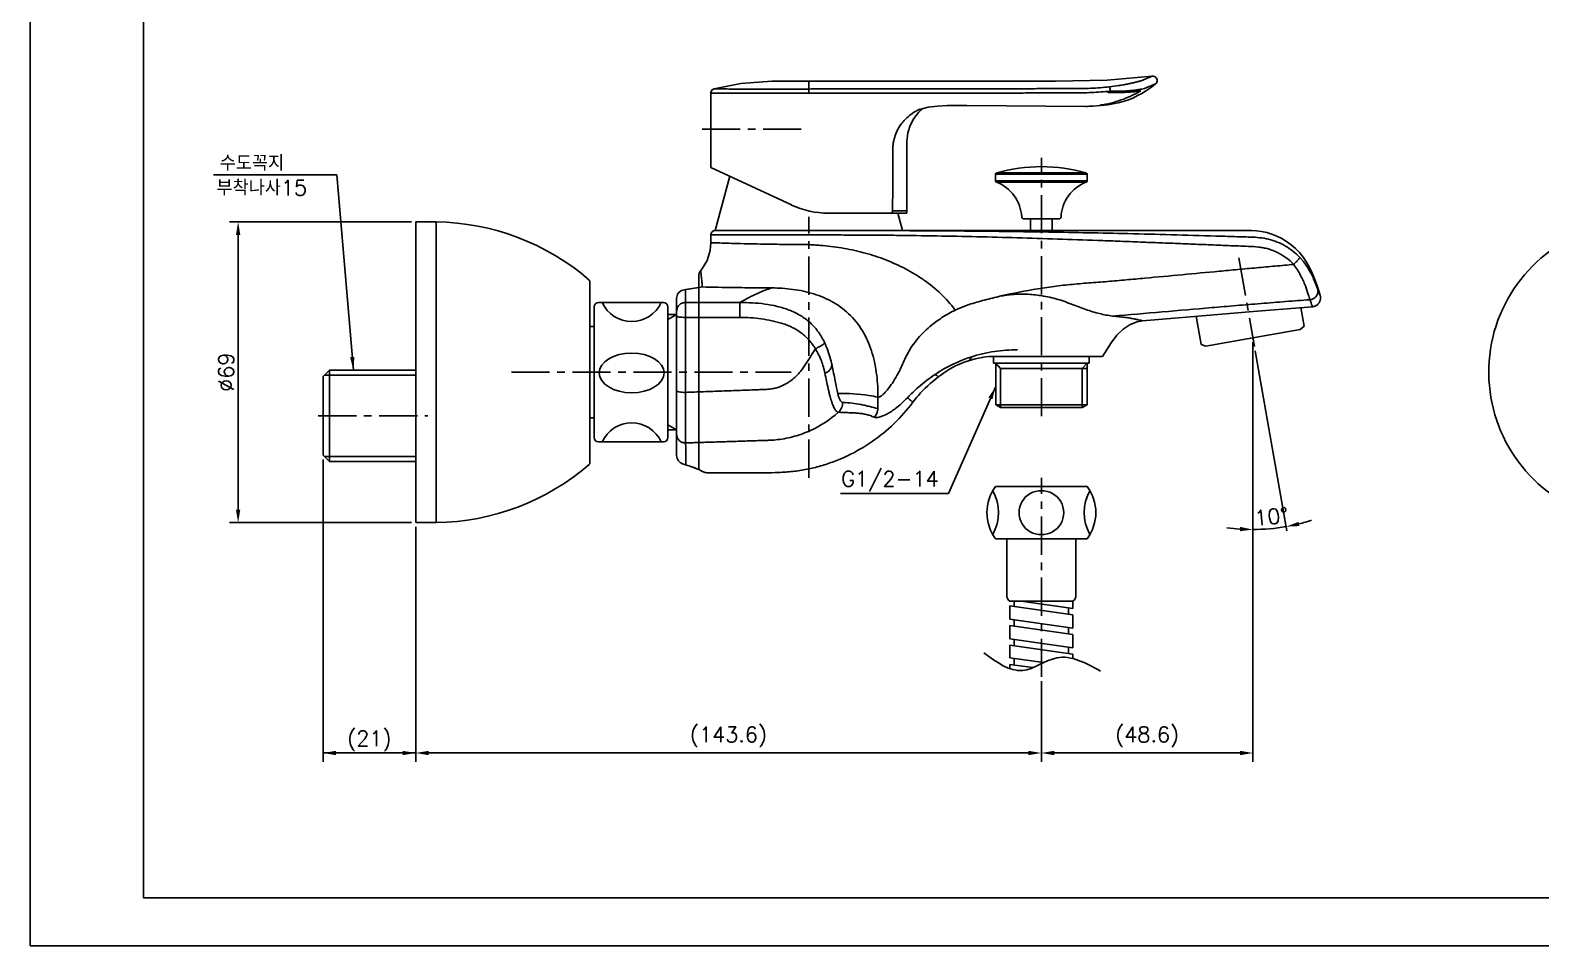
# Model space of a CAD drawing. Extents: x 2027 to 2621, y 11804 to 12224.
# Drawn here: x 2026.7 to 2373.5, y 11803.6 to 12013.6 of the extents above; entities that cross this region are included whole.
import ezdxf

# ---------------------------------------------------------------- set-up
doc = ezdxf.new("R2010")
doc.units = 0
doc.header["$LTSCALE"] = 7
doc.header["$MEASUREMENT"] = 0
doc.linetypes.add('CENTER', pattern=[2, 1.25, -0.25, 0.25, -0.25])
doc.linetypes.add('HIDDEN', pattern=[0.375, 0.25, -0.125])
doc.layers.get('0').update_dxf_attribs({"color": 2, "linetype": 'CONTINUOUS'})
for name, color, linetype in [('08_ALL_FEATURES', 7, 'CONTINUOUS'), ('CL', 1, 'CENTER'), ('D', 2, 'CONTINUOUS'), ('DEFAULT_2', 8, 'HIDDEN'), ('DIM', 2, 'CONTINUOUS'), ('DWG', 7, 'CONTINUOUS'), ('Make2D 표시선', 7, 'CONTINUOUS'), ('TXT', 4, 'CONTINUOUS')]:
    doc.layers.add(name, color=color, linetype=linetype)
doc.styles.add('GHS', font='ROMANS.shx', dxfattribs={"bigfont": 'GHS.shx'})
doc.dimstyles.new('STANDARD$7', dxfattribs={"dimtxt": 3.5, "dimasz": 3, "dimexe": 1, "dimexo": 1, "dimgap": 1, "dimtad": 1, "dimdec": 4, "dimdsep": 46, "dimtxsty": 'GHS', "dimcen": 1, "dimclrd": 256, "dimclre": 256, "dimclrt": 256, "dimadec": 4, "dimazin": 2, "dimtfac": 1, "dimtdec": 4, "dimtmove": 2, "dimatfit": 2, "dimfxl": 0, "dimtolj": 1, "dimtzin": 0, "dimlwd": -1, "dimlwe": -1, "dimarcsym": 0})

msp = doc.modelspace()

# ---------------------------------------------------------------- linework, layer by layer
at = {"color": 7, "linetype": 'Continuous'}
for p, q in [((2284.31, 12003.03), (2284.37, 12003.04)), ((2284.56, 12003.03), (2284.63, 12003.02)), ((2284.63, 12003.02), (2284.69, 12003)), ((2285.01, 12002.85), (2285.07, 12002.8)), ((2285.24, 12001.46), (2285.06, 12001.26)), ((2285.18, 12002.69), (2285.23, 12002.63)), ((2285.29, 12001.55), (2285.24, 12001.46)), ((2285.25, 12001.48), (2285.24, 12001.46)), ((2285.29, 12001.55), (2285.25, 12001.48)), ((2285.34, 12001.63), (2285.29, 12001.55)), ((2285.37, 12001.72), (2285.34, 12001.63)), ((2285.35, 12002.42), (2285.38, 12002.34)), ((2182.98, 11999.22), (2183, 11999.36)), ((2182.98, 11982.13), (2182.98, 11999.19)), ((2183, 11999.36), (2183.1, 11999.66)), ((2183.1, 11999.66), (2183.3, 11999.92)), ((2183.3, 11999.92), (2183.57, 12000.1)), ((2183.57, 12000.1), (2183.74, 12000.16)), ((2183.74, 12000.16), (2183.74, 12000.16)), ((2232.85, 11995.98), (2230.64, 11995.33)), ((2232.85, 11995.98), (2231.63, 11995.62)), ((2241.72, 11996.33), (2239.39, 11996.33)), ((2241.72, 11996.33), (2239.39, 11996.33)), ((2269.01, 11996.13), (2241.72, 11996.33)), ((2269.01, 11996.13), (2241.72, 11996.33)), ((2274.18, 11996.5), (2270.67, 11996.19)), ((2274.18, 11996.5), (2270.67, 11996.19)), ((2227.99, 11988.05), (2227.98, 11971.63)), ((2302.65, 11966.27), (2301.65, 11966.3)), ((2318.14, 11961.49), (2319, 11960.51)), ((2180.65, 11954.67), (2176.82, 11954.08)), ((2180.68, 11954.65), (2177.12, 11954.1)), ((2177.12, 11954.1), (2177.12, 11951.14)), ((2180.95, 11954.7), (2180.65, 11954.67)), ((2180.95, 11954.7), (2180.68, 11954.65)), ((2177.12, 11951.14), (2189.64, 11951.14)), ((2177.12, 11951.14), (2177.12, 11947.73)), ((2189.64, 11951.14), (2189.64, 11947.73)), ((2321.06, 11950.18), (2321, 11950.36)), ((2173.12, 11948.37), (2175.12, 11948.37)), ((2189.64, 11947.73), (2177.12, 11947.73)), ((2177.12, 11947.73), (2177.12, 11930.52)), ((2177.12, 11930.52), (2177.19, 11918.93)), ((2173.12, 11921.93), (2175.12, 11921.93))]:
    msp.add_line(p, q, dxfattribs=at)
at = {"linetype": 'Continuous'}
msp.add_lwpolyline([(2026.73, 11803.59), (2620.73, 11803.59), (2620.73, 12223.59), (2026.73, 12223.59)], close=True, dxfattribs=at)
at = {"color": 7, "linetype": 'Continuous'}
for points in [[(2183.74, 12000.16), (2189.88, 12001.37), (2196.97, 12001.93), (2204.76, 12001.94)], [(2204.76, 12001.94), (2262.06, 12001.94), (2273.96, 12002.11), (2284.3, 12003.03)], [(2285.06, 12001.26), (2284.09, 12000.52), (2283.01, 11999.77), (2281.92, 11999.11), (2280.94, 11998.59), (2279.97, 11998.12), (2279.04, 11997.74), (2278.14, 11997.42), (2277.28, 11997.16), (2276.45, 11996.94), (2275.65, 11996.75), (2274.88, 11996.6), (2274.18, 11996.5)], [(2284.37, 12003.04), (2284.43, 12003.04), (2284.5, 12003.04), (2284.56, 12003.03)], [(2284.69, 12003), (2284.76, 12002.98), (2284.82, 12002.96), (2284.89, 12002.92), (2284.95, 12002.89), (2285.01, 12002.85)], [(2285.07, 12002.8), (2285.13, 12002.75), (2285.18, 12002.69)], [(2285.23, 12002.63), (2285.28, 12002.56), (2285.32, 12002.49), (2285.35, 12002.42)], [(2285.38, 12002.34), (2285.4, 12002.26), (2285.42, 12002.17), (2285.42, 12002.08), (2285.42, 12001.99), (2285.41, 12001.9), (2285.4, 12001.81), (2285.37, 12001.72)], [(2231.63, 11995.62), (2230.64, 11994.72), (2229.56, 11993.32), (2228.75, 11991.76), (2228.21, 11990.03), (2227.99, 11988.05)], [(2239.39, 11996.33), (2237.2, 11996.32), (2234.98, 11996.21), (2232.85, 11995.98)], [(2239.39, 11996.33), (2237.2, 11996.32), (2234.98, 11996.21), (2232.85, 11995.98)], [(2321.06, 11950.18), (2307.48, 11949.1), (2292.12, 11947.79), (2282.07, 11946.95)]]:
    msp.add_lwpolyline(points, dxfattribs=at)
for centre, radius, start, end in [((2284.42, 12002.03), 1.01, 78.8919, 97.2558), ((2284.42, 12002.04), 0.999, 326.1613, 78.8658), ((2183.99, 11999.19), 1.01, 166.2697, 178.0258), ((2183.98, 11999.19), 0.998, 137.9751, 166.2649), ((2183.99, 11999.19), 1, 128.2226, 137.9623), ((2183.98, 11999.19), 0.996, 119.1834, 128.1998), ((2183.99, 11999.18), 1.01, 104.2794, 119.1764), ((2218.65, 9390.04), 2577.59, 88.44425, 88.66522), ((2211.73, 9120.21), 2847.51, 88.24535, 88.45247), ((2396.04, 11935.15), 34.5, 33.1287, 323.1721), ((2263.57, 11930.27), 60.84, 19.2744, 20.6878)]:
    msp.add_arc(centre, radius, start, end, dxfattribs=at)
for points, knots in [([(2316.76, 11959.88), (2316.24, 11960.43), (2315.08, 11961.45), (2313.44, 11962.45), (2312.03, 11963.07), (2310.94, 11963.44), (2309.82, 11963.71), (2308.29, 11963.93), (2306.37, 11964.01), (2304.06, 11964.1), (2301.75, 11964.2), (2299.45, 11964.29), (2297.14, 11964.39), (2294.07, 11964.51), (2290.22, 11964.67), (2285.61, 11964.85), (2280.99, 11965.03), (2276.38, 11965.21), (2270.23, 11965.44), (2262.53, 11965.71), (2253.3, 11965.99), (2244.06, 11966.23), (2234.83, 11966.42), (2227.13, 11966.53), (2220.97, 11966.59), (2216.35, 11966.61), (2211.73, 11966.63), (2207.11, 11966.64), (2202.54, 11966.64), (2198.79, 11966.64), (2195.91, 11966.64), (2193.88, 11966.64), (2191.97, 11966.64), (2190.21, 11966.64), (2188.61, 11966.64), (2187.18, 11966.64), (2185.95, 11966.64), (2185.05, 11966.64), (2184.43, 11966.64), (2184.06, 11966.64), (2183.73, 11966.64), (2183.47, 11966.64), (2183.29, 11966.64), (2183.17, 11966.64), (2183.1, 11966.63), (2183.05, 11966.64), (2183.01, 11966.63), (2182.99, 11966.64), (2182.98, 11966.63), (2182.98, 11966.64)], [0, 0, 0, 0, 0.017008, 0.034042, 0.042577, 0.05112, 0.059664, 0.068216, 0.08532, 0.102425, 0.119531, 0.136637, 0.153744, 0.170852, 0.205067, 0.239285, 0.273504, 0.307725, 0.341947, 0.410397, 0.478852, 0.547312, 0.615775, 0.68424, 0.718474, 0.752708, 0.786942, 0.821176, 0.855357, 0.888603, 0.904439, 0.919522, 0.933696, 0.946812, 0.958731, 0.969329, 0.978492, 0.986125, 0.989342, 0.992147, 0.994533, 0.996495, 0.998025, 0.998628, 0.999121, 0.999505, 0.99978, 0.999945, 1, 1, 1, 1]), ([(2205.94, 11967.64), (2212, 11967.64), (2224.13, 11967.65), (2242.32, 11967.55), (2260.51, 11967.32), (2272.63, 11967.08), (2278.7, 11966.93)], [0, 0, 0, 0, 0.250063, 0.500087, 0.750063, 1, 1, 1, 1]), ([(2182.98, 11964.87), (2183.31, 11964.86), (2185.07, 11964.8), (2187.87, 11964.7), (2191.33, 11964.61), (2194.01, 11964.55), (2196.46, 11964.51), (2198.73, 11964.48), (2200.76, 11964.46), (2202.41, 11964.45), (2203.66, 11964.45), (2204.91, 11964.45), (2206.16, 11964.39), (2207.41, 11964.3), (2209.07, 11964.16), (2211.13, 11963.93), (2214.4, 11963.44), (2218.44, 11962.54), (2222.38, 11961.26), (2225.42, 11959.96), (2227.65, 11958.87), (2229.82, 11957.66), (2232.6, 11955.86), (2235.82, 11953.25), (2238.03, 11950.77), (2239.01, 11949.44)], [0.0036756, 0.0036756, 0.0036756, 0.0036756, 0.0203129, 0.0907584, 0.1419723, 0.1915753, 0.2238393, 0.2631805, 0.3038759, 0.3242807, 0.3448532, 0.365504, 0.3861726, 0.4068403, 0.4274993, 0.4684003, 0.509333, 0.5911555, 0.6729687, 0.7138871, 0.7548039, 0.7957155, 0.83662, 0.9183441, 1, 1, 1, 1]), ([(2302.65, 11966.27), (2303.35, 11966.25), (2304.74, 11966.19), (2306.84, 11966.16), (2308.94, 11966.05), (2311.01, 11965.71), (2313.01, 11965.05), (2314.9, 11964.12), (2316.63, 11962.94), (2317.67, 11961.99), (2318.14, 11961.49)], [0, 0, 0, 0, 0.125249, 0.25026, 0.375338, 0.500549, 0.625605, 0.750572, 0.875368, 1, 1, 1, 1]), ([(2248.55, 11952.39), (2251.33, 11953.06), (2255.55, 11953.91), (2261.21, 11954.78), (2264.76, 11955.19), (2267.62, 11955.46), (2270.47, 11955.67), (2274.04, 11955.96), (2278.32, 11956.33), (2284.02, 11956.85), (2291.14, 11957.51), (2298.25, 11958.18), (2303.95, 11958.71), (2308.22, 11959.1), (2312.49, 11959.49), (2315.34, 11959.75), (2316.76, 11959.88)], [0, 0, 0, 0, 0.125105, 0.187649, 0.250197, 0.281476, 0.312756, 0.3753, 0.437817, 0.500314, 0.625259, 0.750167, 0.812617, 0.875067, 0.937524, 1, 1, 1, 1]), ([(2318.14, 11961.49), (2318.16, 11961.47), (2318.14, 11961.4), (2318.07, 11961.29), (2317.95, 11961.12), (2317.78, 11960.92), (2317.57, 11960.69), (2317.23, 11960.33), (2316.96, 11960.06), (2316.76, 11959.88)], [0, 0, 0, 0, 0.029534, 0.090848, 0.185278, 0.30991, 0.459924, 0.629538, 1, 1, 1, 1]), ([(2320.49, 11951.77), (2320.37, 11952.17), (2320.04, 11953.23), (2319.4, 11955.13), (2318.37, 11957.49), (2317.37, 11959.08), (2316.76, 11959.88)], [0, 0, 0, 0, 0.141458, 0.371491, 0.667366, 1, 1, 1, 1]), ([(2319, 11960.51), (2319.13, 11960.34), (2319.64, 11959.67), (2320.1, 11958.96), (2320.41, 11958.41)], [0, 0, 0, 0, 0.25593, 1, 1, 1, 1]), ([(2180.65, 11958.47), (2180.64, 11958.47), (2180.65, 11958.45), (2180.65, 11958.41), (2180.65, 11958.36), (2180.66, 11958.25), (2180.68, 11958.08), (2180.71, 11957.84), (2180.74, 11957.56), (2180.79, 11957.13), (2180.85, 11956.58), (2180.91, 11956.02), (2180.95, 11955.61), (2180.97, 11955.33), (2180.98, 11955.09), (2180.99, 11954.9), (2180.98, 11954.78), (2180.97, 11954.71), (2180.95, 11954.7)], [0, 0, 0, 0, 0.004079, 0.01339, 0.027732, 0.046845, 0.097944, 0.163233, 0.23945, 0.323508, 0.502639, 0.679767, 0.761582, 0.835478, 0.898695, 0.948536, 0.982744, 1, 1, 1, 1]), ([(2320.41, 11958.41), (2320.87, 11957.6), (2321.5, 11956.24), (2322.03, 11954.85), (2322.23, 11954.33)], [0, 0, 0, 0, 0.625102, 1, 1, 1, 1]), ([(2196.96, 11954.48), (2195.7, 11954.49), (2192.81, 11954.51), (2187.47, 11954.58), (2183.4, 11954.65), (2180.95, 11954.7)], [0, 0, 0, 0, 0.236373, 0.541322, 1, 1, 1, 1]), ([(2189.64, 11951.14), (2190.97, 11951.88), (2192.86, 11952.89), (2195.33, 11953.95), (2196.44, 11954.33), (2196.96, 11954.48)], [0, 0, 0, 0, 0.565155, 0.79835, 1, 1, 1, 1]), ([(2221.34, 11929.42), (2221.34, 11931.11), (2221.16, 11934.5), (2220.18, 11939.5), (2218.26, 11944.22), (2215.23, 11948.29), (2211.22, 11951.34), (2206.64, 11953.27), (2202.62, 11954.1), (2199.38, 11954.42), (2197.77, 11954.47), (2196.96, 11954.48)], [0, 0, 0, 0, 0.12752, 0.25482, 0.381554, 0.507309, 0.631969, 0.755842, 0.878365, 0.9394, 1, 1, 1, 1]), ([(2248.55, 11952.39), (2249.06, 11952.51), (2250.11, 11952.73), (2252.26, 11953.03), (2255.02, 11953.14), (2257.89, 11952.88), (2260.27, 11952.47), (2262.16, 11952.01), (2263.99, 11951.44), (2265.72, 11950.77), (2267.4, 11950.13), (2269.53, 11949.36), (2272.09, 11948.56), (2274.17, 11948.16), (2275.18, 11948.04)], [0, 0, 0, 0, 0.057303, 0.11739, 0.237826, 0.359464, 0.431391, 0.502296, 0.572323, 0.640958, 0.706112, 0.768842, 0.888956, 1, 1, 1, 1]), ([(2322.23, 11954.33), (2322.32, 11954.07), (2322.38, 11953.48), (2322.05, 11952.61), (2321.36, 11951.98), (2320.77, 11951.79), (2320.49, 11951.77)], [0, 0, 0, 0, 0.23206, 0.493694, 0.759623, 1, 1, 1, 1]), ([(2322.23, 11954.33), (2322.32, 11954.1), (2322.48, 11953.71), (2322.67, 11953.21), (2322.78, 11952.9), (2322.83, 11952.77), (2322.84, 11952.74)], [0, 0, 0, 0, 0.435068, 0.747749, 0.936287, 1, 1, 1, 1]), ([(2177.12, 11951.14), (2176.86, 11951.14), (2176.34, 11951.03), (2175.67, 11950.59), (2175.22, 11949.93), (2175.12, 11949.4), (2175.12, 11949.14)], [0, 0, 0, 0, 0.250377, 0.500437, 0.750265, 1, 1, 1, 1]), ([(2189.64, 11951.14), (2191.55, 11951.14), (2194.43, 11951), (2198.2, 11950.31), (2200.96, 11949.47), (2203.56, 11948.24), (2205.88, 11946.53), (2207.78, 11944.37), (2208.72, 11942.7), (2209.12, 11941.84)], [0, 0, 0, 0, 0.250481, 0.375769, 0.501012, 0.626132, 0.751037, 0.875659, 1, 1, 1, 1]), ([(2221.34, 11929.42), (2221.47, 11929.39), (2221.72, 11929.45), (2222.02, 11929.64), (2222.46, 11929.98), (2223.09, 11930.63), (2223.96, 11931.69), (2224.96, 11933.11), (2225.8, 11934.54), (2226.46, 11935.82), (2226.92, 11936.84), (2227.35, 11937.86), (2227.82, 11938.84), (2228.33, 11939.79), (2229.08, 11941.03), (2230.57, 11943.1), (2232.94, 11945.49), (2236.03, 11947.77), (2238.12, 11948.93), (2239.23, 11949.45)], [0, 0, 0, 0, 0.01457, 0.025375, 0.039092, 0.075119, 0.1234, 0.188826, 0.2638, 0.303861, 0.345186, 0.385586, 0.424616, 0.463757, 0.503057, 0.582324, 0.741058, 0.866631, 1, 1, 1, 1]), ([(2239.23, 11949.44), (2239.95, 11949.78), (2241.22, 11950.32), (2243.11, 11950.96), (2244.87, 11951.46), (2246.69, 11951.93), (2247.93, 11952.24), (2248.55, 11952.39)], [0, 0, 0, 0, 0.241934, 0.42364, 0.610102, 0.805213, 1, 1, 1, 1]), ([(2320.49, 11951.77), (2319.56, 11951.7), (2317.7, 11951.58), (2314.9, 11951.36), (2312.09, 11951.13), (2308.32, 11950.83), (2303.6, 11950.44), (2296.05, 11949.8), (2286.58, 11948.97), (2278.99, 11948.34), (2275.18, 11948.04)], [0, 0, 0, 0, 0.061501, 0.122879, 0.185184, 0.24773, 0.372536, 0.497362, 0.748031, 1, 1, 1, 1]), ([(2175.12, 11948.01), (2175.12, 11947.99), (2175.18, 11947.93), (2175.37, 11947.87), (2175.78, 11947.79), (2176.39, 11947.74), (2176.87, 11947.73), (2177.12, 11947.73)], [0, 0, 0, 0, 0.032439, 0.093456, 0.309232, 0.626721, 1, 1, 1, 1]), ([(2206.99, 11940.5), (2206.57, 11941.2), (2205.6, 11942.52), (2203.8, 11944.2), (2202.05, 11945.29), (2200.55, 11945.96), (2199.38, 11946.34), (2198.19, 11946.66), (2196.59, 11947.04), (2194.56, 11947.41), (2192.11, 11947.67), (2190.46, 11947.73), (2189.64, 11947.73)], [0, 0, 0, 0, 0.124078, 0.248563, 0.373373, 0.435945, 0.498561, 0.561219, 0.623889, 0.749239, 0.874613, 1, 1, 1, 1]), ([(2275.18, 11948.04), (2275.68, 11947.99), (2276.65, 11947.88), (2278.02, 11947.73), (2279.23, 11947.56), (2280.22, 11947.37), (2281, 11947.2), (2281.55, 11947.07), (2281.88, 11947), (2282.03, 11946.96), (2282.07, 11946.95)], [0, 0, 0, 0, 0.21554, 0.419149, 0.59485, 0.740371, 0.852701, 0.934473, 0.983577, 1, 1, 1, 1]), ([(2177.12, 11930.52), (2178.52, 11930.57), (2181.32, 11930.67), (2184.82, 11930.8), (2187.62, 11930.9), (2189.72, 11930.98), (2191.82, 11931.06), (2193.58, 11931.13), (2194.98, 11931.17), (2196.03, 11931.21), (2197.07, 11931.33), (2198.44, 11931.66), (2200.09, 11932.34), (2201.57, 11933.33), (2202.62, 11934.29), (2203.36, 11935.08), (2204.02, 11935.94), (2204.62, 11936.84), (2205.22, 11937.75), (2206.01, 11938.97), (2206.6, 11939.89), (2206.99, 11940.5)], [0, 0, 0, 0, 0.12387, 0.247741, 0.309676, 0.371611, 0.433546, 0.495482, 0.526449, 0.557417, 0.588389, 0.619415, 0.681641, 0.744351, 0.775957, 0.807711, 0.839608, 0.871623, 0.903687, 0.935769, 1, 1, 1, 1]), ([(2206.99, 11940.5), (2207.27, 11940.66), (2207.78, 11940.95), (2208.44, 11941.31), (2208.88, 11941.58), (2209.07, 11941.76), (2209.12, 11941.84)], [0, 0, 0, 0, 0.385556, 0.696769, 0.888043, 1, 1, 1, 1]), ([(2209.15, 11934.92), (2209.1, 11935.15), (2209.01, 11935.63), (2208.76, 11936.58), (2208.19, 11938.25), (2207.51, 11939.62), (2206.99, 11940.5)], [0, 0, 0, 0, 0.120455, 0.242158, 0.489549, 1, 1, 1, 1]), ([(2209.12, 11941.84), (2209.31, 11941.42), (2210, 11939.76), (2210.5, 11938.02), (2210.79, 11936.71)], [0, 0, 0, 0, 0.253784, 1, 1, 1, 1]), ([(2234.45, 11934.64), (2235.11, 11935.08), (2237.7, 11936.69), (2240.51, 11937.92), (2242.64, 11938.63)], [0, 0, 0, 0, 0.261181, 1, 1, 1, 1]), ([(2242.36, 11938.07), (2242.37, 11938.08), (2242.41, 11938.1), (2242.48, 11938.16), (2242.57, 11938.23), (2242.66, 11938.31), (2242.73, 11938.38), (2242.78, 11938.47), (2242.73, 11938.56), (2242.68, 11938.6), (2242.64, 11938.63)], [0, 0, 0, 0, 0.051221, 0.176116, 0.335488, 0.497681, 0.635959, 0.738265, 0.83626, 1, 1, 1, 1]), ([(2242.64, 11938.63), (2244.41, 11939.21), (2247.96, 11940.03), (2251.59, 11940.28), (2253.37, 11940.28)], [0, 0, 0, 0, 0.511487, 1, 1, 1, 1]), ([(2210.79, 11936.71), (2210.73, 11936.56), (2210.61, 11936.24), (2210.34, 11935.73), (2209.86, 11935.21), (2209.41, 11934.99), (2209.15, 11934.92)], [0, 0, 0, 0, 0.180111, 0.414727, 0.684929, 1, 1, 1, 1]), ([(2210.79, 11936.71), (2211.05, 11935.53), (2211.38, 11933.83), (2211.78, 11931.67), (2211.99, 11930.7), (2212.11, 11930.25)], [0, 0, 0, 0, 0.546242, 0.789382, 1, 1, 1, 1]), ([(2212.26, 11925.95), (2212.11, 11925.96), (2211.88, 11926.09), (2211.63, 11926.37), (2211.34, 11926.81), (2210.99, 11927.56), (2210.6, 11928.66), (2210.33, 11929.61), (2210.15, 11930.31), (2210.04, 11930.82), (2209.81, 11931.77), (2209.52, 11933.18), (2209.27, 11934.33), (2209.15, 11934.92)], [0, 0, 0, 0, 0.045395, 0.076261, 0.113789, 0.209355, 0.330897, 0.47491, 0.513954, 0.554236, 0.637592, 0.814017, 1, 1, 1, 1]), ([(2228.09, 11929.31), (2228.49, 11929.73), (2229.31, 11930.56), (2231.37, 11932.41), (2233.12, 11933.74), (2234.45, 11934.64)], [0, 0, 0, 0, 0.207371, 0.421708, 1, 1, 1, 1]), ([(2235.12, 11933.99), (2235.12, 11933.99), (2235.13, 11934.02), (2235.14, 11934.09), (2235.09, 11934.2), (2234.98, 11934.29), (2234.84, 11934.39), (2234.65, 11934.48), (2234.52, 11934.58), (2234.45, 11934.64)], [0, 0, 0, 0, 0.021225, 0.072237, 0.22971, 0.346553, 0.505145, 0.724479, 1, 1, 1, 1]), ([(2177.12, 11930.52), (2176.87, 11930.52), (2176.39, 11930.54), (2175.84, 11930.61), (2175.47, 11930.7), (2175.27, 11930.77), (2175.12, 11930.87), (2175.12, 11930.95)], [0, 0, 0, 0, 0.364558, 0.67637, 0.798715, 0.893458, 1, 1, 1, 1]), ([(2221.34, 11929.42), (2220.64, 11929.58), (2217.6, 11930.17), (2214.48, 11930.3), (2212.11, 11930.25)], [0, 0, 0, 0, 0.233085, 1, 1, 1, 1]), ([(2212.11, 11930.25), (2212.18, 11929.96), (2212.33, 11929.45), (2212.57, 11928.86), (2212.78, 11928.52), (2212.96, 11928.3), (2213.14, 11928.2), (2213.25, 11928.2)], [0, 0, 0, 0, 0.368244, 0.657126, 0.770189, 0.862921, 1, 1, 1, 1]), ([(2213.25, 11928.2), (2213.25, 11927.78), (2213.04, 11926.95), (2212.57, 11926.23), (2212.26, 11925.95)], [0, 0, 0, 0, 0.501279, 1, 1, 1, 1]), ([(2213.25, 11928.2), (2214.67, 11928.16), (2216.43, 11927.96), (2218.47, 11927.52), (2219.75, 11927.2), (2220.7, 11926.95), (2221.32, 11926.81)], [0, 0, 0, 0, 0.518547, 0.642729, 0.764779, 1, 1, 1, 1]), ([(2228.09, 11929.31), (2227.65, 11928.85), (2226.8, 11928.01), (2225.24, 11926.71), (2223.8, 11925.74), (2222.49, 11925.12), (2221.7, 11924.84), (2221.03, 11924.72), (2220.63, 11924.77), (2220.48, 11924.84)], [0, 0, 0, 0, 0.209973, 0.395197, 0.669227, 0.776226, 0.87205, 0.944401, 1, 1, 1, 1]), ([(2221.33, 11926.81), (2221.33, 11927.03), (2221.33, 11927.46), (2221.34, 11928.33), (2221.34, 11928.98), (2221.34, 11929.42)], [0, 0, 0, 0, 0.249708, 0.499672, 1, 1, 1, 1]), ([(2229.35, 11928.26), (2229.35, 11928.26), (2229.34, 11928.27), (2229.33, 11928.28), (2229.31, 11928.3), (2229.26, 11928.34), (2229.17, 11928.41), (2229.03, 11928.52), (2228.86, 11928.66), (2228.64, 11928.85), (2228.37, 11929.06), (2228.19, 11929.23), (2228.09, 11929.31)], [0, 0, 0, 0, 0.003806, 0.0151, 0.033918, 0.060296, 0.135645, 0.240275, 0.375019, 0.547739, 0.762679, 1, 1, 1, 1]), ([(2212.26, 11925.95), (2210.35, 11924.26), (2207.07, 11922.12), (2202.83, 11920.57), (2200.28, 11919.97), (2198.38, 11919.67), (2196.74, 11919.54), (2195.23, 11919.49), (2193.76, 11919.45), (2192.11, 11919.4), (2189.9, 11919.33), (2187.14, 11919.24), (2183.82, 11919.14), (2180.5, 11919.03), (2178.29, 11918.96), (2177.19, 11918.93)], [0, 0, 0, 0, 0.208816, 0.314802, 0.36843, 0.423112, 0.471811, 0.503119, 0.546903, 0.592535, 0.637709, 0.728313, 0.818861, 0.909436, 1, 1, 1, 1]), ([(2220.48, 11924.84), (2219.9, 11925.1), (2218.96, 11925.41), (2217.66, 11925.67), (2216.6, 11925.77), (2215.53, 11925.83), (2214.08, 11925.9), (2212.99, 11925.93), (2212.26, 11925.95)], [0, 0, 0, 0, 0.228753, 0.350726, 0.47804, 0.608186, 0.738251, 1, 1, 1, 1]), ([(2221.33, 11926.81), (2221.32, 11926.45), (2221.14, 11925.73), (2220.74, 11925.09), (2220.48, 11924.84)], [0, 0, 0, 0, 0.500285, 1, 1, 1, 1]), ([(2175.12, 11920.9), (2175.12, 11920.64), (2175.23, 11920.11), (2175.69, 11919.44), (2176.38, 11919.01), (2176.92, 11918.92), (2177.19, 11918.93)], [0, 0, 0, 0, 0.24847, 0.497805, 0.748434, 1, 1, 1, 1]), ([(2177.19, 11918.93), (2177.19, 11918.43), (2177.22, 11916.81), (2177.23, 11915.19), (2177.21, 11914.07)], [0, 0, 0, 0, 0.305237, 1, 1, 1, 1])]:
    msp.add_open_spline(points, degree=3, knots=knots, dxfattribs=at)
msp.add_open_spline([(2301.65, 11966.3), (2300.74, 11966.33), (2299.83, 11966.36), (2298.92, 11966.39)], degree=3, dxfattribs=at)
at = {"layer": '08_ALL_FEATURES', "color": 7, "linetype": 'Continuous'}
for p, q in [((2205.48, 12001.94), (2205.48, 12000.11)), ((2284.3, 12003.03), (2281.76, 12002.02)), ((2282.49, 12000.21), (2285.06, 12001.26)), ((2182.98, 11999.12), (2195.48, 11999.12)), ((2205.48, 12000.11), (2205.48, 11999.13)), ((2274.65, 11999.63), (2274.01, 11999.36)), ((2224.7, 11972.13), (2227.98, 11972.13))]:
    msp.add_line(p, q, dxfattribs=at)
for points, knots in [([(2281.76, 12002.02), (2281.68, 12001.99), (2281.49, 12001.93), (2281.19, 12001.85), (2280.82, 12001.75), (2280.27, 12001.61), (2279.52, 12001.44), (2278.58, 12001.24), (2277.59, 12001.05), (2276.23, 12000.82), (2275.19, 12000.69), (2274.5, 12000.61)], [0, 0, 0, 0, 0.033588, 0.078145, 0.129897, 0.186562, 0.309423, 0.440583, 0.576721, 0.716092, 1, 1, 1, 1]), ([(2195.48, 12000.11), (2194.77, 12000.1), (2193.36, 12000.11), (2191.26, 12000.11), (2189.2, 12000.11), (2187.2, 12000.11), (2185.34, 12000.12), (2184.15, 12000.12), (2183.6, 12000.12)], [0, 0, 0, 0, 0.0978137, 0.1946884, 0.2897023, 0.3819433, 0.4705473, 0.546388, 0.546388, 0.546388, 0.546388]), ([(2274.5, 12000.61), (2273.78, 12000.53), (2272.35, 12000.4), (2270.2, 12000.27), (2268.41, 12000.22), (2266.97, 12000.21), (2265.53, 12000.2), (2263.74, 12000.2), (2260.86, 12000.19), (2257.27, 12000.19), (2252.95, 12000.18), (2248.64, 12000.17), (2244.33, 12000.17), (2238.57, 12000.16), (2231.38, 12000.15), (2224.19, 12000.14), (2218.43, 12000.13), (2214.83, 12000.13), (2211.96, 12000.12), (2209.08, 12000.12), (2206.92, 12000.12), (2205.48, 12000.11)], [0, 0, 0, 0, 0.031203, 0.062417, 0.093635, 0.109247, 0.124861, 0.15609, 0.187322, 0.249793, 0.312274, 0.374763, 0.437261, 0.499766, 0.624797, 0.74985, 0.812382, 0.874919, 0.906188, 0.937458, 1, 1, 1, 1]), ([(2274.65, 11999.63), (2273.93, 11999.55), (2272.5, 11999.42), (2270.34, 11999.29), (2268.54, 11999.23), (2267.1, 11999.23), (2265.66, 11999.22), (2263.86, 11999.21), (2260.98, 11999.21), (2257.38, 11999.2), (2253.06, 11999.19), (2248.74, 11999.19), (2244.41, 11999.18), (2238.65, 11999.17), (2231.44, 11999.16), (2222.79, 11999.15), (2215.58, 11999.14), (2209.81, 11999.13), (2206.93, 11999.13), (2205.48, 11999.13)], [0, 0, 0, 0, 0.031217, 0.062436, 0.093658, 0.10927, 0.124884, 0.156113, 0.187344, 0.249815, 0.312295, 0.374784, 0.437281, 0.499786, 0.624814, 0.749863, 0.874927, 0.937463, 1, 1, 1, 1]), ([(2272.29, 11996.41), (2272.71, 11996.45), (2273.34, 11996.55), (2274.16, 11996.73), (2275.38, 11997.02), (2276.78, 11997.44), (2278.34, 11998.04), (2279.86, 11998.7), (2280.96, 11999.29), (2281.67, 11999.71)], [0, 0, 0, 0, 0.126442, 0.189406, 0.252194, 0.502744, 0.62762, 0.752109, 1, 1, 1, 1]), ([(2274.01, 11999.36), (2274.38, 11999.32), (2275.14, 11999.28), (2276.61, 11999.27), (2278.05, 11999.33), (2279.43, 11999.42), (2280.33, 11999.51), (2281.06, 11999.6), (2281.5, 11999.67), (2281.67, 11999.71)], [0, 0, 0, 0, 0.146904, 0.292948, 0.576838, 0.709742, 0.830041, 0.92965, 1, 1, 1, 1]), ([(2274.5, 12000.61), (2274.49, 12000.59), (2274.5, 12000.53), (2274.52, 12000.39), (2274.58, 12000.19), (2274.64, 11999.92), (2274.65, 11999.73), (2274.65, 11999.63)], [0, 0, 0, 0, 0.078755, 0.176988, 0.416454, 0.696924, 1, 1, 1, 1]), ([(2274.65, 11999.63), (2274.96, 11999.6), (2275.62, 11999.58), (2277.05, 11999.6), (2278.54, 11999.68), (2280, 11999.82), (2280.99, 11999.93), (2281.8, 12000.06), (2282.29, 12000.16), (2282.49, 12000.21)], [0, 0, 0, 0, 0.118025, 0.253036, 0.544115, 0.685164, 0.813149, 0.920568, 1, 1, 1, 1]), ([(2224.7, 11972.13), (2224.7, 11973.21), (2224.71, 11974.83), (2224.71, 11976.99), (2224.71, 11978.61), (2224.71, 11980.23), (2224.71, 11981.85), (2224.72, 11983.2), (2224.71, 11984.27), (2224.71, 11985.08), (2224.71, 11985.89), (2224.73, 11986.7), (2224.81, 11987.51), (2225, 11988.57), (2225.4, 11989.86), (2226.12, 11991.31), (2227.07, 11992.63), (2228.2, 11993.79), (2229.5, 11994.75), (2230.45, 11995.26), (2230.95, 11995.47)], [0, 0, 0, 0, 0.125165, 0.18775, 0.250338, 0.312923, 0.375509, 0.438095, 0.469388, 0.500681, 0.531972, 0.563264, 0.59454, 0.625806, 0.688252, 0.750667, 0.813043, 0.875386, 0.937702, 1, 1, 1, 1]), ([(2224.42, 11971.68), (2224.5, 11971.71), (2224.65, 11971.85), (2224.7, 11972.04), (2224.7, 11972.13)], [0, 0, 0, 0, 0.493907, 1, 1, 1, 1])]:
    msp.add_open_spline(points, degree=3, knots=knots, dxfattribs=at)
for points in [[(2205.48, 12000.11), (2202.15, 12000.11), (2198.81, 12000.11), (2195.48, 12000.11)], [(2205.48, 11999.13), (2202.15, 11999.12), (2198.81, 11999.12), (2195.48, 11999.12)]]:
    msp.add_open_spline(points, degree=3, dxfattribs=at)
at = {"layer": 'CL'}
for p, q in [((2203.71, 11990.93), (2179.28, 11990.93)), ((2258.84, 11925.04), (2258.84, 11984.31)), ((2205.48, 11910.93), (2205.48, 11970.78)), ((2304.18, 11961.37), (2307.76, 11941.06)), ((2137.21, 11935.15), (2201.38, 11935.15)), ((2092.85, 11925.15), (2118.04, 11925.15)), ((2258.84, 11865.28), (2258.84, 11910.95))]:
    msp.add_line(p, q, dxfattribs=at)
at = {"layer": 'D'}
for p, q in [((2114.22, 11969.65), (2072.46, 11969.65)), ((2074.46, 11903.65), (2074.46, 11966.65)), ((2175.12, 11948.37), (2173.12, 11947.25)), ((2307.41, 11942.03), (2307.41, 11845.81)), ((2307.93, 11940.07), (2315.22, 11898.75)), ((2095.46, 11935.65), (2095.46, 11914.65)), ((2249.49, 11936.04), (2248.37, 11937.24)), ((2249.49, 11936.04), (2249.49, 11927.04)), ((2268.19, 11936.04), (2269.32, 11937.24)), ((2268.19, 11936.04), (2268.19, 11927.04)), ((2175.12, 11921.93), (2173.12, 11923.05)), ((2093.96, 11915.13), (2093.96, 11845.81)), ((2094.26, 11915.85), (2115.22, 11915.85)), ((2212.76, 11907.35), (2237.49, 11907.35)), ((2114.22, 11900.65), (2072.46, 11900.65)), ((2115.22, 11899.65), (2115.22, 11845.83)), ((2258.84, 11864.28), (2258.84, 11845.81)), ((2115.22, 11857.66), (2115.22, 11845.81)), ((2258.84, 11854.04), (2258.84, 11845.81)), ((2115.22, 11847.81), (2093.96, 11847.81)), ((2118.22, 11847.81), (2255.84, 11847.81)), ((2261.84, 11847.81), (2304.41, 11847.81))]:
    msp.add_line(p, q, dxfattribs=at)
for start, end in [(283.9106, 287.8212), (262.1788, 266.0894), (270, 280)]:
    msp.add_arc((2307.41, 11943.03), 43.96, start, end, dxfattribs=at)
msp.add_spline([(2272.42, 11866.61), (2262.38, 11869.63), (2254.55, 11866.73), (2245.67, 11870.79)], degree=3, dxfattribs=at)
for points in [[(2073.96, 11966.65), (2074.96, 11966.65), (2074.46, 11969.65)], [(2073.96, 11903.65), (2074.96, 11903.65), (2074.46, 11900.65)], [(2318.08, 11899.86), (2317.88, 11900.84), (2315.04, 11899.73)], [(2304.43, 11899.67), (2304.4, 11898.67), (2307.41, 11899.06)], [(2096.96, 11848.31), (2096.96, 11847.31), (2093.96, 11847.81)], [(2112.22, 11848.31), (2112.22, 11847.31), (2115.22, 11847.81)], [(2118.22, 11848.31), (2118.22, 11847.31), (2115.22, 11847.81)], [(2255.84, 11848.31), (2255.84, 11847.31), (2258.84, 11847.81)], [(2261.84, 11848.31), (2261.84, 11847.31), (2258.84, 11847.81)], [(2304.41, 11848.31), (2304.41, 11847.31), (2307.41, 11847.81)]]:
    msp.add_solid(points, dxfattribs=at)
at = {"layer": 'DEFAULT_2', "color": 8, "linetype": 'HIDDEN'}
msp.add_line((2284.3, 12003.03), (2284.31, 12003.03), dxfattribs=at)
at = {"layer": 'DIM'}
for p, q in [((2269.34, 11980.58), (2248.34, 11980.58)), ((2248.56, 11980.87), (2269.13, 11980.87)), ((2248.34, 11979.02), (2269.34, 11979.02)), ((2248.54, 11978.74), (2269.15, 11978.74)), ((2248.37, 11927.69), (2269.32, 11927.69))]:
    msp.add_line(p, q, dxfattribs=at)
at = {"layer": 'DWG'}
for p, q in [((2201.47, 11973.51), (2182.98, 11982.13)), ((2248.34, 11980.58), (2248.34, 11979.02)), ((2269.34, 11980.58), (2269.34, 11979.02)), ((2187.32, 11980.1), (2183.98, 11967.63)), ((2227.98, 11971.63), (2209.92, 11971.63)), ((2225.91, 11971.63), (2226.98, 11967.63)), ((2254.83, 11970.31), (2258.84, 11970.31)), ((2256.34, 11970.31), (2256.34, 11967.64)), ((2262.86, 11970.31), (2258.84, 11970.31)), ((2261.34, 11970.31), (2261.34, 11967.64)), ((2115.22, 11969.65), (2115.22, 11935.65)), ((2115.22, 11969.65), (2115.22, 11935.15)), ((2119.9, 11969.65), (2115.22, 11969.65)), ((2119.9, 11969.65), (2119.9, 11900.65)), ((2182.98, 11964.88), (2182.98, 11966.63)), ((2183.95, 11967.63), (2205.48, 11967.63)), ((2205.48, 11967.63), (2258.84, 11967.64)), ((2205.48, 11967.63), (2258.84, 11967.64)), ((2258.84, 11967.64), (2273.23, 11967.64)), ((2258.84, 11967.64), (2273.23, 11967.64)), ((2273.23, 11967.64), (2291.01, 11967.63)), ((2291.01, 11967.63), (2295.02, 11967.64)), ((2295.02, 11967.64), (2301.07, 11967.67)), ((2301.06, 11967.67), (2305.88, 11967.65)), ((2182.11, 11960.8), (2182.81, 11963.04)), ((2182.81, 11963.04), (2182.98, 11964.88)), ((2180.89, 11958.78), (2182.11, 11960.8)), ((2318.12, 11962.58), (2318.97, 11961.53)), ((2155.22, 11955.92), (2155.22, 11935.15)), ((2180.19, 11957.44), (2180.2, 11957.48)), ((2180.19, 11957.41), (2180.19, 11957.44)), ((2180.19, 11957.39), (2180.19, 11957.41)), ((2180.19, 11957.39), (2180.19, 11912.82)), ((2180.2, 11957.47), (2180.2, 11957.47)), ((2180.65, 11958.47), (2180.89, 11958.78)), ((2180.65, 11958.47), (2180.65, 11958.47)), ((2180.65, 11958.47), (2180.65, 11958.47)), ((2320.39, 11959.17), (2320.98, 11957.89)), ((2176.82, 11954.08), (2180.19, 11954.6)), ((2322.04, 11955.21), (2322.51, 11953.81)), ((2322.51, 11953.81), (2322.84, 11952.74)), ((2155.22, 11950.15), (2155.22, 11945.55)), ((2156.22, 11950.15), (2156.22, 11935.15)), ((2157.22, 11951.15), (2172.12, 11951.15)), ((2173.12, 11950.15), (2173.12, 11947.25)), ((2175.15, 11952.42), (2175.12, 11952.11)), ((2175.12, 11952.11), (2175.12, 11916.05)), ((2318.37, 11949.96), (2319.13, 11945.68)), ((2321.22, 11950.19), (2321.06, 11950.18)), ((2321.24, 11950.2), (2321.22, 11950.19)), ((2322.87, 11951.72), (2322.84, 11951.62)), ((2155.22, 11945.65), (2156.22, 11945.65)), ((2173.12, 11948.37), (2173.12, 11935.15)), ((2173.12, 11948.37), (2173.12, 11935.15)), ((2294.35, 11947.98), (2295.49, 11941.51)), ((2319.13, 11945.68), (2318.24, 11944.94)), ((2296.58, 11941.12), (2307.41, 11943.03)), ((2307.41, 11943.03), (2318.24, 11944.94)), ((2247.84, 11937.24), (2247.84, 11938.74)), ((2269.84, 11937.24), (2269.84, 11938.65)), ((2295.49, 11941.51), (2296.58, 11941.12)), ((2093.96, 11934.15), (2095.46, 11935.65)), ((2095.46, 11935.65), (2115.22, 11935.65)), ((2115.22, 11900.65), (2115.22, 11935.15)), ((2155.22, 11914.38), (2155.22, 11935.15)), ((2156.22, 11920.15), (2156.22, 11935.15)), ((2173.12, 11935.15), (2173.12, 11921.9)), ((2173.12, 11935.15), (2173.12, 11921.93)), ((2247.84, 11937.24), (2269.84, 11937.24)), ((2248.37, 11937.24), (2248.37, 11927.69)), ((2269.32, 11936.04), (2249.49, 11936.04)), ((2269.32, 11927.69), (2269.32, 11937.24)), ((2093.96, 11932.15), (2093.96, 11934.15)), ((2093.96, 11932.15), (2093.96, 11918.15)), ((2155.22, 11924.75), (2155.22, 11920.15)), ((2248.37, 11927.69), (2249.49, 11927.04)), ((2249.49, 11927.04), (2268.19, 11927.04)), ((2268.19, 11927.04), (2269.32, 11927.69)), ((2155.22, 11924.65), (2156.22, 11924.65)), ((2173.12, 11920.15), (2173.12, 11923.05)), ((2173.12, 11921.55), (2173.12, 11921.95)), ((2093.96, 11916.15), (2093.96, 11918.15)), ((2157.22, 11919.15), (2172.22, 11919.15)), ((2093.96, 11916.15), (2095.46, 11914.65)), ((2095.46, 11914.65), (2115.22, 11914.65)), ((2115.22, 11914.65), (2115.22, 11900.65)), ((2177.19, 11913.93), (2176.48, 11914.16)), ((2177.66, 11913.77), (2177.19, 11913.93)), ((2178.02, 11913.65), (2177.66, 11913.77)), ((2178.31, 11913.54), (2178, 11913.65)), ((2178.5, 11913.48), (2178.31, 11913.54)), ((2178.68, 11913.41), (2178.5, 11913.48)), ((2178.86, 11913.35), (2178.68, 11913.41)), ((2179.03, 11913.28), (2178.84, 11913.35)), ((2179.15, 11913.24), (2179, 11913.3)), ((2179.3, 11913.18), (2179.11, 11913.25)), ((2179.44, 11913.13), (2179.27, 11913.19)), ((2179.57, 11913.07), (2179.41, 11913.14)), ((2179.76, 11913), (2179.56, 11913.08)), ((2179.94, 11912.92), (2179.76, 11913)), ((2180.05, 11912.88), (2179.94, 11912.92)), ((2180.12, 11912.85), (2180.04, 11912.88)), ((2180.2, 11912.82), (2180.12, 11912.85)), ((2180.27, 11912.79), (2180.19, 11912.82)), ((2180.33, 11912.76), (2180.25, 11912.8)), ((2180.39, 11912.73), (2180.32, 11912.76)), ((2180.5, 11912.68), (2180.38, 11912.74)), ((2180.56, 11912.65), (2180.5, 11912.68)), ((2180.63, 11912.62), (2180.56, 11912.65)), ((2180.75, 11912.56), (2180.63, 11912.62)), ((2181.22, 11912.33), (2180.75, 11912.56)), ((2181.26, 11912.32), (2181.22, 11912.33)), ((2181.28, 11912.31), (2181.26, 11912.32)), ((2181.59, 11912.18), (2181.28, 11912.31)), ((2182.19, 11912.09), (2182.19, 11912.09)), ((2182.19, 11912.09), (2182.19, 11912.09)), ((2119.9, 11900.65), (2115.22, 11900.65))]:
    msp.add_line(p, q, dxfattribs=at)
at = {"layer": 'DWG', "color": 7, "linetype": 'Continuous'}
for p, q in [((2258.84, 11938.74), (2246.84, 11938.74)), ((2258.84, 11938.74), (2272.91, 11938.74)), ((2269.34, 11908.95), (2248.34, 11908.95)), ((2269.34, 11896.95), (2248.34, 11896.95)), ((2250.59, 11896.95), (2250.89, 11896.95)), ((2250.89, 11883.97), (2250.89, 11896.95)), ((2266.79, 11883.97), (2266.79, 11896.95)), ((2251.59, 11882.65), (2252.59, 11882.65)), ((2251.59, 11878.51), (2251.59, 11881.54)), ((2266.09, 11879.5), (2251.59, 11881.54)), ((2252.59, 11882.65), (2252.59, 11881.4)), ((2252.59, 11882.65), (2266.09, 11882.65)), ((2266.09, 11880.98), (2254.21, 11882.65)), ((2265.09, 11881.12), (2265.09, 11879.64)), ((2266.09, 11880.98), (2266.09, 11882.65)), ((2266.09, 11876.47), (2251.59, 11878.51)), ((2251.59, 11874), (2251.59, 11877.03)), ((2266.09, 11874.99), (2251.59, 11877.03)), ((2252.59, 11878.37), (2252.59, 11876.89)), ((2265.09, 11876.61), (2265.09, 11875.13)), ((2266.09, 11876.47), (2266.09, 11879.5)), ((2266.09, 11871.96), (2251.59, 11874)), ((2252.59, 11873.89), (2252.59, 11872.38)), ((2266.09, 11871.96), (2266.09, 11874.99)), ((2251.59, 11869.62), (2251.59, 11872.52)), ((2266.09, 11870.48), (2251.59, 11872.52)), ((2259.37, 11868.53), (2251.59, 11869.62)), ((2252.59, 11869.52), (2252.59, 11868)), ((2265.09, 11872.14), (2265.09, 11870.62)), ((2266.09, 11869.46), (2266.09, 11870.48)), ((2251.59, 11867.15), (2251.59, 11868.14)), ((2256.91, 11867.39), (2251.59, 11868.14))]:
    msp.add_line(p, q, dxfattribs=at)
at = {"layer": 'DWG', "color": 2}
msp.add_line((2094.26, 11934.45), (2115.22, 11934.45), dxfattribs=at)
at = {"layer": 'DWG'}
for points in [[(2305.88, 11967.65), (2307.04, 11967.64), (2308.22, 11967.57), (2309.4, 11967.42), (2310.58, 11967.17), (2311.75, 11966.82), (2312.91, 11966.36), (2314.05, 11965.81), (2315.15, 11965.15), (2316.2, 11964.39), (2317.19, 11963.53), (2318.12, 11962.58)], [(2318.97, 11961.53), (2319.73, 11960.39), (2320.39, 11959.17)], [(2180.2, 11957.48), (2180.2, 11957.51), (2180.21, 11957.56), (2180.22, 11957.61), (2180.23, 11957.65), (2180.24, 11957.68), (2180.25, 11957.72), (2180.26, 11957.76), (2180.27, 11957.79), (2180.28, 11957.82), (2180.29, 11957.86), (2180.31, 11957.89), (2180.32, 11957.92), (2180.33, 11957.96), (2180.35, 11957.99), (2180.36, 11958.02), (2180.37, 11958.05), (2180.39, 11958.09), (2180.41, 11958.12), (2180.42, 11958.15), (2180.44, 11958.19), (2180.46, 11958.22), (2180.48, 11958.25), (2180.5, 11958.28), (2180.52, 11958.31), (2180.54, 11958.33), (2180.55, 11958.36), (2180.57, 11958.38), (2180.59, 11958.4), (2180.6, 11958.41), (2180.62, 11958.43), (2180.65, 11958.47)], [(2320.98, 11957.89), (2321.52, 11956.57), (2322.04, 11955.21)], [(2322.84, 11952.74), (2322.86, 11952.67), (2322.88, 11952.59), (2322.9, 11952.5), (2322.91, 11952.41), (2322.92, 11952.31), (2322.92, 11952.22), (2322.92, 11952.12), (2322.92, 11952.02), (2322.91, 11951.92), (2322.89, 11951.82), (2322.87, 11951.72)], [(2322.84, 11951.62), (2322.81, 11951.51), (2322.77, 11951.41), (2322.72, 11951.3), (2322.67, 11951.2), (2322.61, 11951.1), (2322.54, 11950.99), (2322.46, 11950.89), (2322.38, 11950.8), (2322.28, 11950.7), (2322.18, 11950.62), (2322.07, 11950.53), (2321.95, 11950.45), (2321.82, 11950.38), (2321.68, 11950.32), (2321.54, 11950.27), (2321.4, 11950.23), (2321.24, 11950.2)], [(2282.07, 11946.95), (2280.81, 11946.72), (2279.19, 11946.06), (2277.65, 11945.01), (2276.2, 11943.62), (2274.86, 11941.92), (2272.91, 11938.74)], [(2182.19, 11912.09), (2182.02, 11912.1), (2181.81, 11912.13), (2181.65, 11912.16), (2181.59, 11912.18)]]:
    msp.add_lwpolyline(points, dxfattribs=at)
for centre, radius, start, end in [((2248.64, 11980.58), 0.3, 105.9836, 180.002), ((2258.84, 11944.81), 37.5, 90, 105.9144), ((2258.84, 11944.81), 37.5, 74.0856, 90), ((2269.04, 11980.58), 0.3, 359.998, 74.0164), ((2248.64, 11979.02), 0.3, 180.0003, 249.0601), ((2245.32, 11970.31), 9.02, 3.0104, 69.1298), ((2272.36, 11970.31), 9.02, 110.8702, 176.9896), ((2269.04, 11979.02), 0.3, 290.9399, 359.9997), ((2209.92, 11991.63), 20, 245, 270), ((2254.83, 11970.81), 0.5, 183.0104, 270), ((2262.86, 11970.81), 0.5, 270, 356.9896), ((2119.12, 11914.65), 55, 49.2159, 89.1866), ((2183.98, 11966.63), 1, 90.0008, 179.9989), ((2154.72, 11955.92), 0.5, 0, 49.2159), ((2177.12, 11952.1), 2, 98.6619, 170.9679), ((2157.22, 11950.15), 1, 90, 180), ((2164.8, 11954.19), 7.44, 204.1397, 335.8603), ((2172.12, 11950.15), 1, 0, 90), ((2248.79, 11917.07), 21.76, 95.1477, 128.9465), ((2164.8, 11916.11), 7.44, 24.1397, 155.8603), ((2157.22, 11920.15), 1, 180, 270), ((2172.12, 11920.15), 1, 270, 0), ((2154.72, 11914.38), 0.5, 310.7841, 0), ((2177.12, 11916.05), 2, 180.0018, 251.2301), ((2119.12, 11955.64), 55, 270.8134, 310.7841)]:
    msp.add_arc(centre, radius, start, end, dxfattribs=at)
at = {"layer": 'DWG', "color": 7, "linetype": 'Continuous'}
for centre, radius, start, end in [((2256.34, 11902.95), 10, 143.0917, 216.8699), ((2239.02, 11902.95), 10, 330, 30), ((2258.73, 11902.93), 5.02, 88.6566, 271.3434), ((2258.96, 11902.93), 5.02, 268.6566, 91.3434), ((2278.66, 11902.95), 10, 150, 210), ((2261.34, 11902.95), 10, 323.1301, 36.8825), ((2252.39, 11883.92), 1.5, 178.2676, 237.8), ((2265.29, 11883.92), 1.5, 302.2, 1.7324)]:
    msp.add_arc(centre, radius, start, end, dxfattribs=at)
at = {"layer": 'DWG', "extrusion": (0, 0, -1)}
msp.add_ellipse((2164.8, 11934.99), major_axis=(-7.44, 0), ratio=0.612786, dxfattribs=at)
at = {"layer": 'DWG'}
for points, knots in [([(2269.01, 11996.13), (2269.28, 11996.13), (2269.84, 11996.13), (2270.39, 11996.16), (2270.67, 11996.19)], [0, 0, 0, 0, 0.492335, 1, 1, 1, 1]), ([(2229.35, 11928.26), (2229.75, 11928.8), (2231.46, 11930.91), (2233.48, 11932.76), (2235.12, 11933.99)], [0, 0, 0, 0, 0.24669, 1, 1, 1, 1]), ([(2182.19, 11912.09), (2184.36, 11912.09), (2188.72, 11912.12), (2194.17, 11912.04), (2198.52, 11912.12), (2201.79, 11912.35), (2205.03, 11912.83), (2208.2, 11913.61), (2211.31, 11914.65), (2215.33, 11916.35), (2220.07, 11919.09), (2225.15, 11923.24), (2228.05, 11926.52), (2229.35, 11928.26)], [0, 0, 0, 0, 0.124978, 0.249936, 0.312483, 0.375015, 0.437493, 0.500044, 0.562621, 0.625155, 0.750104, 0.875057, 1, 1, 1, 1])]:
    msp.add_open_spline(points, degree=3, knots=knots, dxfattribs=at)
at = {"layer": 'Make2D 표시선'}
msp.add_line((2175.12, 11951.75), (2175.12, 11951.39), dxfattribs=at)
at = {"layer": 'TXT', "color": 4}
msp.add_line((2052.73, 11814.59), (2052.73, 12204.59), dxfattribs=at)
at = {"layer": 'TXT', "color": 4, "linetype": 'Continuous'}
msp.add_line((2606.73, 11814.59), (2052.73, 11814.59), dxfattribs=at)

# ---------------------------------------------------------------- texts
at = {"style": 'GHS'}
for s, p in [('수도꼭지 ', (2070.23, 11981.37)), ('부착나사15', (2069.48, 11975.7))]:
    msp.add_text(s, height=3.5, dxfattribs=at).set_placement(p)
at = {"layer": 'D', "style": 'GHS'}
msp.add_text('G1/2-14', height=3.5, dxfattribs=at).set_placement((2212.92, 11908.96))
at = {"layer": 'D', "char_height": 3.5, "attachment_point": 5, "style": 'GHS'}
for s, insert, rotation in [('\\A1;%%c69', (2071.71, 11935.15), 90), ('\\A1;10°', (2311.62, 11902.03), 5.8692)]:
    msp.add_mtext(s, dxfattribs=dict(at, insert=insert, rotation=rotation))
for s, insert in [('(21)', (2104.59, 11850.56)), ('\\A1;(143.6)', (2187.03, 11851.47)), ('\\A1;(48.6)', (2283.13, 11851.47))]:
    msp.add_mtext(s, dxfattribs=dict(at, insert=insert))

# ---------------------------------------------------------------- leaders
msp.add_leader([(2100.92, 11935.65), (2097.13, 11980.41), (2068.81, 11980.41)], dimstyle='STANDARD$7', override={"dimscale": 1, "dimexo": 1.5, "dimdec": 2, "dimcen": -1, "dimtdec": 2})
at = {"layer": 'D'}
msp.add_leader([(2248.37, 11931.89), (2237.49, 11907.35)], dimstyle='STANDARD$7', override={"dimscale": 1, "dimtad": 0, "dimatfit": 0}, dxfattribs=at)

doc.saveas('drawing.dxf')
